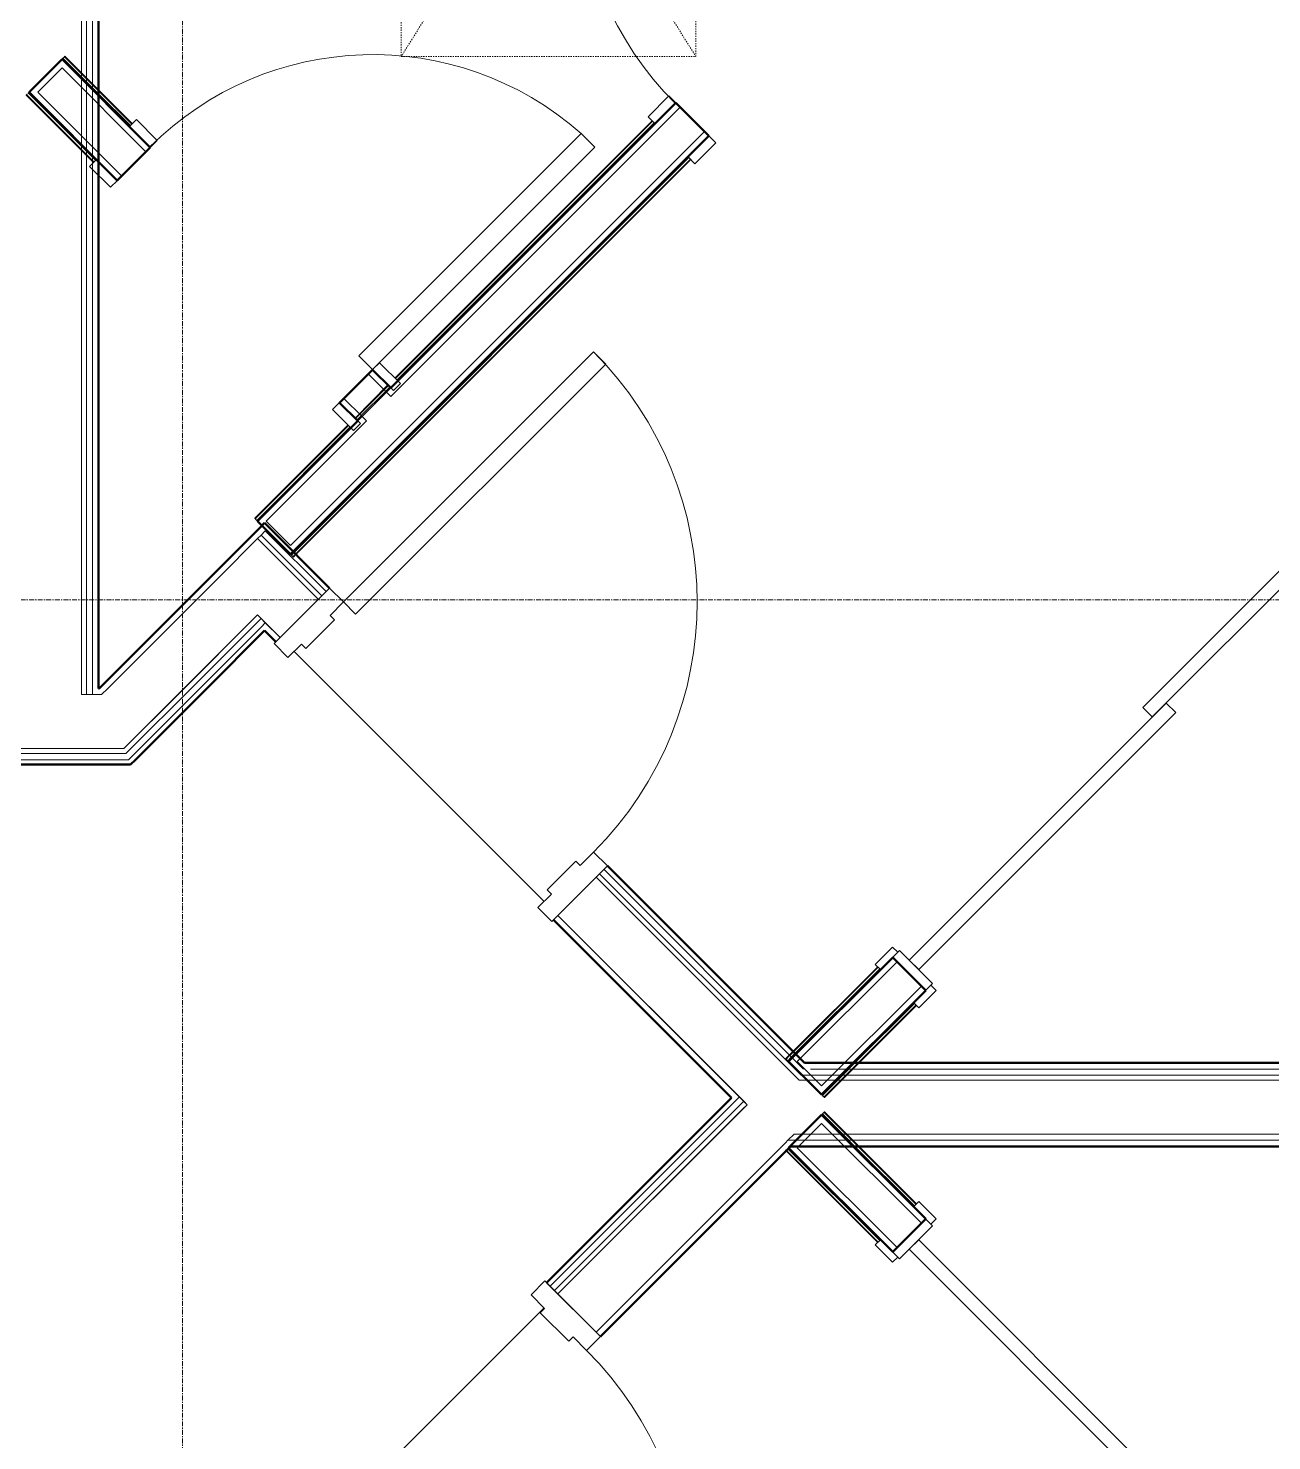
# Model space of a CAD drawing. Header units: inches. Extents: x -4235 to -464, y 9767 to 12344.
# Drawn here: x -2516 to -2389.4, y 10381.6 to 10525.4 of the extents above; entities that cross this region are included whole.
import ezdxf

# ---------------------------------------------------------------- set-up
doc = ezdxf.new("R2010")
doc.units = ezdxf.units.IN
doc.header["$MEASUREMENT"] = 0
doc.linetypes.add('Dash', pattern=[0.25, 0.125, -0.125])
doc.linetypes.add('Grid Line 1_2_', pattern=[0.875, 0.5, -0.125, 0.125, -0.125])
for name, color, linetype, lineweight in [('0-1', 7, 'Continuous', 5), ('0-2', 10, 'Continuous', 9), ('0-3', 7, 'Continuous', 9), ('A-DOOR-1', 7, 'Continuous', 9), ('A-DOOR-2', 130, 'Continuous', 20), ('A-DOOR-FRAM-1', 130, 'Continuous', 20), ('A-FLOR-4', 192, 'Continuous', 9), ('A-GENM-HDLN-1', 7, 'Dash', 9), ('A-WALL-1', 250, 'Continuous', 50), ('A-WALL-2', 50, 'Continuous', 13), ('A-WALL-3', 10, 'Continuous', 9), ('A-WALL-4', 254, 'Continuous', 9), ('A-WALL-5', 7, 'Continuous', 9), ('I-WALL-1', 250, 'Continuous', 50), ('I-WALL-2', 10, 'Continuous', 9), ('I-WALL-3', 254, 'Continuous', 9), ('S-GRID-1', 1, 'Grid Line 1_2_', 9)]:
    doc.layers.add(name, color=color, linetype=linetype, lineweight=lineweight)

# ---------------------------------------------------------------- blocks, each defined once
blk = doc.blocks.new('Basic Wall _ INT - W4BØF - _5_8 GYP - 2X4 WOOD_BATT_ - 5_8 GYP_ - ___-2687578-BACKGROUND - 2ND FLOOR')
at = {"layer": 'A-WALL-3'}
for p, q in [((-2516.2, 10518.62), (-2516.24, 10518.57)), ((-2509.33, 10511.75), (-2516.2, 10518.62)), ((-2515.95, 10518.86), (-2515.97, 10518.85)), ((-2515.95, 10518.86), (-2509.09, 10512)), ((-2509.09, 10512), (-2508.87, 10511.79)), ((-2508.87, 10511.79), (-2506.97, 10509.88))]:
    blk.add_line(p, q, dxfattribs=at)
at = {"layer": 'A-WALL-4'}
for p, q in [((-2516.24, 10518.57), (-2516.16, 10518.66)), ((-2509.38, 10511.71), (-2516.24, 10518.57)), ((-2516.09, 10518.72), (-2516.05, 10518.76)), ((-2516.05, 10518.76), (-2516.04, 10518.78)), ((-2516.04, 10518.78), (-2509.17, 10511.91)), ((-2516.04, 10518.78), (-2516.03, 10518.78)), ((-2516.03, 10518.78), (-2515.98, 10518.83)), ((-2515.98, 10518.83), (-2515.95, 10518.86))]:
    blk.add_line(p, q, dxfattribs=at)
blk = doc.blocks.new('Basic Wall _ INT - W4BØF - _5_8 GYP - 2X4 WOOD_BATT_ - 5_8 GYP_ - ___-2687579-BACKGROUND - 2ND FLOOR')
at = {"layer": 'A-WALL-3'}
for p, q in [((-2512.39, 10522.43), (-2512.45, 10522.37)), ((-2512.3, 10522.52), (-2512.34, 10522.47)), ((-2508.87, 10519), (-2512.34, 10522.47)), ((-2512.57, 10522.24), (-2512.59, 10522.22)), ((-2512.59, 10522.22), (-2508.87, 10518.51)), ((-2505.73, 10515.36), (-2503.61, 10513.24))]:
    blk.add_line(p, q, dxfattribs=at)
at = {"layer": 'A-WALL-4'}
for p, q in [((-2512.5, 10522.31), (-2512.49, 10522.33)), ((-2512.49, 10522.33), (-2512.38, 10522.43)), ((-2512.38, 10522.43), (-2512.3, 10522.52)), ((-2508.87, 10519.09), (-2512.3, 10522.52)), ((-2512.59, 10522.22), (-2512.56, 10522.25)), ((-2512.56, 10522.25), (-2512.55, 10522.27)), ((-2512.55, 10522.27), (-2512.5, 10522.31)), ((-2508.87, 10518.68), (-2512.5, 10522.31)), ((-2505.48, 10515.61), (-2508.87, 10519)), ((-2508.87, 10518.51), (-2505.73, 10515.36))]:
    blk.add_line(p, q, dxfattribs=at)
at = {"layer": 'A-WALL-5'}
for p, q in [((-2505.44, 10515.65), (-2508.87, 10519.09)), ((-2505.64, 10515.45), (-2508.87, 10518.68))]:
    blk.add_line(p, q, dxfattribs=at)
blk = doc.blocks.new('Basic Wall _ INT - W4BØF - _5_8 GYP - 2X4 WOOD_BATT_ - 5_8 GYP_ - ___-2687580-BACKGROUND - 2ND FLOOR')
at = {"layer": 'A-WALL-3'}
for p, q in [((-2450.11, 10517.77), (-2452.23, 10515.65)), ((-2482.73, 10485.64), (-2479.37, 10489)), ((-2479.12, 10488.76), (-2482.48, 10485.4))]:
    blk.add_line(p, q, dxfattribs=at)
at = {"layer": 'A-WALL-4'}
for p, q in [((-2478.66, 10489.71), (-2452.48, 10515.9)), ((-2452.23, 10515.65), (-2478.42, 10489.46)), ((-2482.77, 10485.69), (-2479.42, 10489.05)), ((-2479.65, 10488.4), (-2482.13, 10485.93)), ((-2479.21, 10488.84), (-2479.63, 10488.42)), ((-2482.15, 10485.91), (-2482.57, 10485.48)), ((-2492.94, 10475.43), (-2483.44, 10484.94)), ((-2483.19, 10484.69), (-2492.69, 10475.19)), ((-2492.98, 10475.48), (-2492.94, 10475.43)), ((-2492.9, 10475.39), (-2492.84, 10475.33)), ((-2492.71, 10475.2), (-2492.69, 10475.19))]:
    blk.add_line(p, q, dxfattribs=at)
at = {"layer": 'A-WALL-5'}
for p, q in [((-2478.71, 10489.75), (-2452.52, 10515.94)), ((-2452.32, 10515.74), (-2478.5, 10489.55)), ((-2492.98, 10475.48), (-2483.48, 10484.98)), ((-2483.28, 10484.78), (-2492.78, 10475.27)), ((-2492.78, 10475.27), (-2492.98, 10475.48)), ((-2492.72, 10475.22), (-2492.78, 10475.27)), ((-2492.69, 10475.19), (-2492.72, 10475.22))]:
    blk.add_line(p, q, dxfattribs=at)
blk = doc.blocks.new('Basic Wall _ INT - W4BØF - _5_8 GYP - 2X4 WOOD_BATT_ - 5_8 GYP_ - ___-2687581-BACKGROUND - 2ND FLOOR')
at = {"layer": 'A-WALL-3'}
for p, q in [((-2446.75, 10514.41), (-2448.87, 10512.29)), ((-2489.07, 10472.09), (-2489.33, 10471.83)), ((-2489.33, 10471.83), (-2489.32, 10471.81)), ((-2489.19, 10471.68), (-2489.13, 10471.62)), ((-2489.08, 10471.58), (-2488.82, 10471.84)), ((-2489.08, 10471.58), (-2489.04, 10471.54))]:
    blk.add_line(p, q, dxfattribs=at)
at = {"layer": 'A-WALL-4'}
for p, q in [((-2448.87, 10512.29), (-2489.07, 10472.09)), ((-2488.82, 10471.84), (-2448.62, 10512.04)), ((-2489.24, 10471.74), (-2488.98, 10472)), ((-2489.3, 10471.8), (-2489.33, 10471.83)), ((-2489.24, 10471.74), (-2489.3, 10471.8)), ((-2489.04, 10471.54), (-2489.24, 10471.74)), ((-2489.04, 10471.54), (-2488.78, 10471.8))]:
    blk.add_line(p, q, dxfattribs=at)
at = {"layer": 'A-WALL-5'}
for p, q in [((-2488.98, 10472), (-2448.78, 10512.2)), ((-2488.78, 10471.8), (-2448.58, 10512))]:
    blk.add_line(p, q, dxfattribs=at)
blk = doc.blocks.new('SWING - SINGLE - FLUSH - 2-10 x 6-8 - PRIVACY-3199407-BACKGROUND - 2ND FLOOR')
at = {"layer": 'A-DOOR-1'}
blk.add_arc((17, 2.37), 34.07, 93.3657, 180, dxfattribs=at)
at = {"layer": 'A-DOOR-2'}
for p, q in [((15, 2.37), (15, 36.38)), ((17, 36.38), (15, 36.38)), ((17, 2.37), (17, 36.38)), ((17, 2.37), (15, 2.37))]:
    blk.add_line(p, q, dxfattribs=at)
at = {"layer": 'A-DOOR-FRAM-1'}
for p, q in [((-17, 3.37), (-20, 3.37)), ((-20, 3.37), (-20, 2.37)), ((-17, 2.37), (-17, 3.37)), ((20, 3.37), (17, 3.37)), ((17, 3.37), (17, 2.37)), ((20, 2.37), (20, 3.37)), ((-20, 2.37), (-17, 2.37)), ((17, 2.37), (20, 2.37)), ((-17, -2.38), (-20, -2.38)), ((-20, -2.38), (-20, -3.38)), ((-17, -3.38), (-17, -2.38)), ((20, -2.38), (17, -2.38)), ((17, -2.38), (17, -3.38)), ((20, -3.38), (20, -2.38)), ((-20, -3.38), (-17, -3.38)), ((17, -3.38), (20, -3.38))]:
    blk.add_line(p, q, dxfattribs=at)
blk = doc.blocks.new('SWING - SINGLE - FLUSH - 2-8 x 6-8 - PASSAGE-3199406-BACKGROUND - 2ND FLOOR')
at = {"layer": 'A-DOOR-1'}
blk.add_arc((16, 2.37), 32.07, 93.5759, 180, dxfattribs=at)
at = {"layer": 'A-DOOR-2'}
for p, q in [((14, 2.37), (14, 34.38)), ((16, 34.38), (14, 34.38)), ((16, 2.37), (16, 34.38)), ((16, 2.37), (14, 2.37))]:
    blk.add_line(p, q, dxfattribs=at)
at = {"layer": 'A-DOOR-FRAM-1'}
for p, q in [((-16, 3.37), (-19, 3.37)), ((-19, 3.37), (-19, 2.37)), ((-16, 2.37), (-16, 3.37)), ((19, 3.37), (16, 3.37)), ((16, 3.37), (16, 2.37)), ((19, 2.37), (19, 3.37)), ((-19, 2.37), (-16, 2.37)), ((16, 2.37), (19, 2.37)), ((-16, -2.38), (-19, -2.38)), ((-19, -2.38), (-19, -3.38)), ((-16, -3.38), (-16, -2.38)), ((19, -2.38), (16, -2.38)), ((16, -2.38), (16, -3.38)), ((19, -3.38), (19, -2.38)), ((-19, -3.38), (-16, -3.38)), ((16, -3.38), (19, -3.38))]:
    blk.add_line(p, q, dxfattribs=at)
blk = doc.blocks.new('Basic Wall _ INT - W4BØF - _5_8 GYP - 2X4 WOOD_BATT_ - 5_8 GYP_ - ___-2694521-BACKGROUND - 2ND FLOOR')
at = {"layer": 'A-WALL-3'}
for p, q in [((-2438.93, 10420.46), (-2438.88, 10420.42)), ((-2438.52, 10420.78), (-2438.88, 10420.42)), ((-2438.84, 10420.38), (-2438.78, 10420.32)), ((-2438.64, 10420.17), (-2438.27, 10420.54)), ((-2438.16, 10421.14), (-2438.49, 10420.81)), ((-2438.24, 10420.56), (-2437.91, 10420.9)), ((-2438.65, 10420.19), (-2438.64, 10420.17))]:
    blk.add_line(p, q, dxfattribs=at)
at = {"layer": 'A-WALL-4'}
for p, q in [((-2429.51, 10429.79), (-2438.14, 10421.16)), ((-2437.89, 10420.92), (-2429.27, 10429.54)), ((-2438.57, 10420.82), (-2438.93, 10420.46)), ((-2438.72, 10420.26), (-2438.93, 10420.46)), ((-2438.36, 10420.62), (-2438.72, 10420.26)), ((-2438.72, 10420.26), (-2438.72, 10420.26)), ((-2438.72, 10420.25), (-2438.72, 10420.26)), ((-2438.68, 10420.22), (-2438.72, 10420.25)), ((-2438.2, 10421.19), (-2438.54, 10420.85)), ((-2438, 10420.99), (-2438.33, 10420.65)), ((-2438.67, 10420.2), (-2438.68, 10420.22)), ((-2438.64, 10420.17), (-2438.67, 10420.2))]:
    blk.add_line(p, q, dxfattribs=at)
at = {"layer": 'A-WALL-5'}
for p, q in [((-2429.56, 10429.83), (-2438.18, 10421.21)), ((-2429.35, 10429.63), (-2437.98, 10421))]:
    blk.add_line(p, q, dxfattribs=at)
blk = doc.blocks.new('Basic Wall _ INT - W4BØF - _5_8 GYP - 2X4 WOOD_BATT_ - 5_8 GYP_ - ___-2694522-BACKGROUND - 2ND FLOOR')
at = {"layer": 'A-WALL-3'}
for p, q in [((-2433.29, 10418.79), (-2432.05, 10420.04)), ((-2431.55, 10420.04), (-2432.8, 10418.79)), ((-2435.15, 10416.94), (-2433.8, 10418.29)), ((-2433.3, 10418.29), (-2435.03, 10416.56)), ((-2433.8, 10418.29), (-2433.3, 10418.79)), ((-2432.8, 10418.79), (-2433.3, 10418.29)), ((-2435.28, 10416.81), (-2435.15, 10416.93)), ((-2435.28, 10416.81), (-2435.26, 10416.79)), ((-2435.15, 10416.68), (-2435.07, 10416.61)), ((-2435.03, 10416.56), (-2434.98, 10416.52))]:
    blk.add_line(p, q, dxfattribs=at)
at = {"layer": 'A-WALL-4'}
for p, q in [((-2432.05, 10420.04), (-2425.91, 10426.18)), ((-2425.66, 10425.93), (-2431.55, 10420.04)), ((-2433.12, 10418.79), (-2431.87, 10420.04)), ((-2431.46, 10420.04), (-2432.71, 10418.79)), ((-2435.14, 10416.77), (-2433.62, 10418.29)), ((-2433.21, 10418.29), (-2434.98, 10416.52)), ((-2433.62, 10418.29), (-2433.12, 10418.79)), ((-2432.71, 10418.79), (-2433.21, 10418.29)), ((-2435.25, 10416.78), (-2435.28, 10416.81)), ((-2435.23, 10416.77), (-2435.25, 10416.78)), ((-2435.22, 10416.75), (-2435.23, 10416.77)), ((-2435.21, 10416.74), (-2435.22, 10416.75)), ((-2435.2, 10416.73), (-2435.21, 10416.74)), ((-2435.19, 10416.73), (-2435.2, 10416.73)), ((-2435.19, 10416.72), (-2435.15, 10416.77)), ((-2435.19, 10416.72), (-2435.19, 10416.73)), ((-2435.13, 10416.67), (-2435.19, 10416.72)), ((-2434.98, 10416.52), (-2435.13, 10416.67))]:
    blk.add_line(p, q, dxfattribs=at)
at = {"layer": 'A-WALL-5'}
for p, q in [((-2431.87, 10420.04), (-2425.82, 10426.09)), ((-2425.62, 10425.89), (-2431.46, 10420.04))]:
    blk.add_line(p, q, dxfattribs=at)
blk = doc.blocks.new('SLIDING - FLUSH - 6-0 x 6-8-3203588-BACKGROUND - 2ND FLOOR')
at = {"layer": 'A-DOOR-1'}
for p, q in [((-38.75, 3.25), (-36.25, 3.25)), ((-38.75, 2.5), (-38.75, 3.25)), ((-36.25, 3.25), (-36.25, 2.5)), ((36.25, 3.25), (38.75, 3.25)), ((36.25, 2.5), (36.25, 3.25)), ((38.75, 3.25), (38.75, 2.5)), ((-36.25, 2.5), (-38.75, 2.5)), ((38.75, 2.5), (36.25, 2.5)), ((-38.75, -2.25), (-36.25, -2.25)), ((-38.75, -3), (-38.75, -2.25)), ((-36.25, -2.25), (-36.25, -3)), ((36.25, -2.25), (38.75, -2.25)), ((36.25, -3), (36.25, -2.25)), ((38.75, -2.25), (38.75, -3)), ((-36.25, -3), (-38.75, -3)), ((38.75, -3), (36.25, -3))]:
    blk.add_line(p, q, dxfattribs=at)
at = {"layer": 'A-DOOR-2'}
for p, q in [((-1, -0.875), (-1, 0.5)), ((-1, 0.5), (36, 0.5)), ((36, 0.5), (36, -0.875)), ((-36, -2.25), (-36, -0.875)), ((-36, -0.875), (1, -0.875)), ((36, -0.875), (-1, -0.875)), ((1, -0.875), (1, -2.25)), ((1, -2.25), (-36, -2.25))]:
    blk.add_line(p, q, dxfattribs=at)
at = {"layer": 'A-DOOR-FRAM-1'}
for p, q in [((-37, -2.25), (-37, 2.5)), ((-37, 2.5), (-36, 2.5)), ((-36, 2.5), (-36, -2.25)), ((36, 2.5), (37, 2.5)), ((36, -2.25), (36, 2.5)), ((37, 2.5), (37, -2.25)), ((-36, -2.25), (-37, -2.25)), ((37, -2.25), (36, -2.25))]:
    blk.add_line(p, q, dxfattribs=at)
blk = doc.blocks.new('Basic Wall _ INT - W4BØF - _5_8 GYP - 2X4 WOOD_BATT_ - 5_8 GYP_ - ___-2694678-BACKGROUND - 2ND FLOOR')
at = {"layer": 'A-WALL-3'}
for p, q in [((-2435.26, 10414.78), (-2435.28, 10414.77)), ((-2433.3, 10412.79), (-2435.28, 10414.77)), ((-2435.07, 10414.97), (-2435.15, 10414.9)), ((-2434.98, 10415.06), (-2435.03, 10415.02)), ((-2435.03, 10415.02), (-2432.8, 10412.79)), ((-2432.05, 10411.54), (-2433.29, 10412.78)), ((-2432.79, 10412.78), (-2431.55, 10411.54))]:
    blk.add_line(p, q, dxfattribs=at)
at = {"layer": 'A-WALL-4'}
for p, q in [((-2435.28, 10414.77), (-2435.25, 10414.8)), ((-2435.25, 10414.8), (-2435.19, 10414.86)), ((-2435.19, 10414.86), (-2434.98, 10415.06)), ((-2433.12, 10412.79), (-2435.19, 10414.86)), ((-2434.98, 10415.06), (-2432.71, 10412.79)), ((-2431.87, 10411.54), (-2433.12, 10412.78)), ((-2432.71, 10412.78), (-2431.46, 10411.54)), ((-2425.91, 10405.4), (-2432.05, 10411.54)), ((-2431.55, 10411.54), (-2425.66, 10405.65))]:
    blk.add_line(p, q, dxfattribs=at)
at = {"layer": 'A-WALL-5'}
for p, q in [((-2425.82, 10405.49), (-2431.87, 10411.54)), ((-2431.46, 10411.54), (-2425.62, 10405.69))]:
    blk.add_line(p, q, dxfattribs=at)
blk = doc.blocks.new('Basic Wall _ INT - W4BØF - _5_8 GYP - 2X4 WOOD_BATT_ - 5_8 GYP_ - ___-2694677-BACKGROUND - 2ND FLOOR')
at = {"layer": 'A-WALL-3'}
for p, q in [((-2438.88, 10411.16), (-2438.93, 10411.12)), ((-2438.78, 10411.26), (-2438.84, 10411.2)), ((-2438.64, 10411.41), (-2438.65, 10411.39))]:
    blk.add_line(p, q, dxfattribs=at)
at = {"layer": 'A-WALL-4'}
for p, q in [((-2438.93, 10411.12), (-2438.72, 10411.32)), ((-2438.85, 10411.12), (-2429.51, 10401.79)), ((-2438.72, 10411.32), (-2438.67, 10411.38)), ((-2438.67, 10411.38), (-2438.64, 10411.41)), ((-2429.27, 10402.04), (-2438.6, 10411.37))]:
    blk.add_line(p, q, dxfattribs=at)
at = {"layer": 'A-WALL-5'}
for p, q in [((-2438.89, 10411.08), (-2429.56, 10401.75)), ((-2438.69, 10411.28), (-2429.35, 10401.95))]:
    blk.add_line(p, q, dxfattribs=at)
blk = doc.blocks.new('SLIDING - FLUSH - 6-0 x 6-8-3203587-BACKGROUND - 2ND FLOOR')
at = {"layer": 'A-DOOR-1'}
for p, q in [((-36.25, 3), (-38.75, 3)), ((-38.75, 3), (-38.75, 2.25)), ((-36.25, 2.25), (-36.25, 3)), ((36.25, 3), (36.25, 2.25)), ((38.75, 3), (36.25, 3)), ((38.75, 2.25), (38.75, 3)), ((-38.75, 2.25), (-36.25, 2.25)), ((36.25, 2.25), (38.75, 2.25)), ((-36.25, -2.5), (-38.75, -2.5)), ((-38.75, -2.5), (-38.75, -3.25)), ((-36.25, -3.25), (-36.25, -2.5)), ((38.75, -2.5), (36.25, -2.5)), ((36.25, -2.5), (36.25, -3.25)), ((38.75, -3.25), (38.75, -2.5)), ((-38.75, -3.25), (-36.25, -3.25)), ((36.25, -3.25), (38.75, -3.25))]:
    blk.add_line(p, q, dxfattribs=at)
at = {"layer": 'A-DOOR-2'}
for p, q in [((1, 2.25), (-36, 2.25)), ((-36, 2.25), (-36, 0.875)), ((1, 0.875), (1, 2.25)), ((-36, 0.875), (1, 0.875)), ((36, 0.875), (-1, 0.875)), ((-1, 0.875), (-1, -0.5)), ((36, -0.5), (36, 0.875)), ((-1, -0.5), (36, -0.5))]:
    blk.add_line(p, q, dxfattribs=at)
at = {"layer": 'A-DOOR-FRAM-1'}
for p, q in [((-36, 2.25), (-37, 2.25)), ((-37, 2.25), (-37, -2.5)), ((-36, -2.5), (-36, 2.25)), ((37, 2.25), (36, 2.25)), ((36, 2.25), (36, -2.5)), ((37, -2.5), (37, 2.25)), ((-37, -2.5), (-36, -2.5)), ((36, -2.5), (37, -2.5))]:
    blk.add_line(p, q, dxfattribs=at)
blk = doc.blocks.new('ADA Clearances - 30_x48_-3054095-BACKGROUND - 2ND FLOOR')
at = {"layer": 'A-GENM-HDLN-1'}
for p, q in [((15, -24), (-15, 24)), ((-15, -24), (15, 24)), ((15, 24), (-15, 24)), ((-15, 24), (-15, -24)), ((15, -24), (15, 24)), ((-15, -24), (15, -24))]:
    blk.add_line(p, q, dxfattribs=at)
blk = doc.blocks.new('CTR - 1st Phase - Unit Layouts_rvt-1-BACKGROUND - 2ND FLOOR')
at = {"layer": 'A-WALL-1'}
for p, q in [((-2513.03, 10521.78), (-2515.51, 10519.31)), ((-2512.59, 10522.22), (-2513.03, 10521.78)), ((-2503.61, 10513.24), (-2512.59, 10522.22)), ((-2515.51, 10519.31), (-2515.95, 10518.86)), ((-2515.95, 10518.86), (-2506.97, 10509.88)), ((-2450.11, 10517.77), (-2479.12, 10488.76)), ((-2446.75, 10514.41), (-2450.11, 10517.77)), ((-2489.33, 10471.83), (-2446.75, 10514.41)), ((-2506.97, 10509.88), (-2503.61, 10513.24)), ((-2480.98, 10490.61), (-2484.34, 10487.25)), ((-2479.12, 10488.76), (-2480.98, 10490.61)), ((-2484.34, 10487.25), (-2482.48, 10485.4)), ((-2482.48, 10485.4), (-2492.69, 10475.19)), ((-2492.69, 10475.19), (-2492.25, 10474.74)), ((-2492.25, 10474.74), (-2489.77, 10472.27)), ((-2489.77, 10472.27), (-2489.33, 10471.83)), ((-2428.03, 10430.78), (-2438.64, 10420.17)), ((-2424.67, 10427.42), (-2428.03, 10430.78)), ((-2435.28, 10416.81), (-2424.67, 10427.42)), ((-2438.64, 10420.17), (-2438.19, 10419.73)), ((-2438.19, 10419.73), (-2435.72, 10417.25)), ((-2435.72, 10417.25), (-2435.28, 10416.81)), ((-2435.28, 10414.77), (-2435.72, 10414.33)), ((-2424.67, 10404.16), (-2435.28, 10414.77)), ((-2435.72, 10414.33), (-2438.19, 10411.85)), ((-2438.19, 10411.85), (-2438.64, 10411.41)), ((-2438.64, 10411.41), (-2428.03, 10400.8)), ((-2428.03, 10400.8), (-2424.67, 10404.16))]:
    blk.add_line(p, q, dxfattribs=at)
at = {"layer": 'A-WALL-2'}
for p, q in [((-2512.59, 10521.34), (-2515.07, 10518.86)), ((-2504.05, 10512.8), (-2512.59, 10521.34)), ((-2506.52, 10510.32), (-2515.07, 10518.86)), ((-2479.12, 10487.87), (-2449.66, 10517.33)), ((-2489.33, 10472.71), (-2447.19, 10514.85)), ((-2479.56, 10488.31), (-2481.42, 10490.17)), ((-2479.12, 10487.87), (-2479.56, 10488.31)), ((-2482.04, 10485.84), (-2483.9, 10487.69)), ((-2491.81, 10475.19), (-2481.6, 10485.4)), ((-2481.6, 10485.4), (-2482.04, 10485.84)), ((-2491.81, 10475.19), (-2489.33, 10472.71)), ((-2427.59, 10430.33), (-2437.75, 10420.17)), ((-2425.11, 10427.86), (-2435.28, 10417.7)), ((-2437.75, 10420.17), (-2435.28, 10417.7)), ((-2435.28, 10413.88), (-2437.75, 10411.41)), ((-2425.11, 10403.72), (-2435.28, 10413.88)), ((-2427.59, 10401.24), (-2437.75, 10411.41))]:
    blk.add_line(p, q, dxfattribs=at)
at = {"layer": 'A-WALL-3'}
for p, q in [((-2515.95, 10518.86), (-2512.59, 10522.22)), ((-2508.87, 10518.51), (-2512.59, 10522.22)), ((-2515.95, 10518.86), (-2509.09, 10512)), ((-2505.73, 10515.36), (-2508.87, 10518.51)), ((-2450.11, 10517.77), (-2452.23, 10515.65)), ((-2503.61, 10513.24), (-2505.73, 10515.36)), ((-2452.23, 10515.65), (-2478.42, 10489.46)), ((-2448.87, 10512.29), (-2446.75, 10514.41)), ((-2489.07, 10472.09), (-2448.87, 10512.29)), ((-2509.09, 10512), (-2508.87, 10511.79)), ((-2508.87, 10511.79), (-2506.97, 10509.88)), ((-2483.19, 10484.69), (-2492.69, 10475.19)), ((-2489.33, 10471.83), (-2492.22, 10474.71)), ((-2489.33, 10471.83), (-2489.07, 10472.09)), ((-2428.03, 10430.78), (-2424.67, 10427.42)), ((-2429.27, 10429.54), (-2437.89, 10420.92)), ((-2432.05, 10420.04), (-2425.91, 10426.18)), ((-2438.27, 10420.54), (-2438.64, 10420.17)), ((-2437.91, 10420.9), (-2438.24, 10420.56)), ((-2436.81, 10418.35), (-2438.64, 10420.17)), ((-2433.29, 10418.79), (-2432.05, 10420.04)), ((-2435.28, 10416.81), (-2436.75, 10418.29)), ((-2435.15, 10416.94), (-2433.8, 10418.29)), ((-2433.8, 10418.29), (-2433.3, 10418.79)), ((-2435.28, 10416.81), (-2435.15, 10416.93)), ((-2438.45, 10411.59), (-2435.28, 10414.77)), ((-2433.3, 10412.79), (-2435.28, 10414.77)), ((-2432.05, 10411.54), (-2433.29, 10412.78)), ((-2438.64, 10411.41), (-2438.47, 10411.57)), ((-2438.6, 10411.37), (-2429.27, 10402.04)), ((-2425.91, 10405.4), (-2432.05, 10411.54)), ((-2424.67, 10404.16), (-2428.03, 10400.8))]:
    blk.add_line(p, q, dxfattribs=at)
at = {"layer": 'A-WALL-4'}
for p, q in [((-2450.11, 10517.77), (-2446.75, 10514.41)), ((-2503.61, 10513.24), (-2506.97, 10509.88)), ((-2484.34, 10487.25), (-2480.98, 10490.61)), ((-2492.25, 10474.74), (-2492.69, 10475.19))]:
    blk.add_line(p, q, dxfattribs=at)
at = {"layer": '0-2'}
for name in ['Basic Wall _ INT - W4BØF - _5_8 GYP - 2X4 WOOD_BATT_ - 5_8 GYP_ - ___-2694521-BACKGROUND - 2ND FLOOR', 'Basic Wall _ INT - W4BØF - _5_8 GYP - 2X4 WOOD_BATT_ - 5_8 GYP_ - ___-2694522-BACKGROUND - 2ND FLOOR', 'Basic Wall _ INT - W4BØF - _5_8 GYP - 2X4 WOOD_BATT_ - 5_8 GYP_ - ___-2687579-BACKGROUND - 2ND FLOOR', 'Basic Wall _ INT - W4BØF - _5_8 GYP - 2X4 WOOD_BATT_ - 5_8 GYP_ - ___-2687578-BACKGROUND - 2ND FLOOR', 'Basic Wall _ INT - W4BØF - _5_8 GYP - 2X4 WOOD_BATT_ - 5_8 GYP_ - ___-2687580-BACKGROUND - 2ND FLOOR', 'Basic Wall _ INT - W4BØF - _5_8 GYP - 2X4 WOOD_BATT_ - 5_8 GYP_ - ___-2687581-BACKGROUND - 2ND FLOOR', 'Basic Wall _ INT - W4BØF - _5_8 GYP - 2X4 WOOD_BATT_ - 5_8 GYP_ - ___-2694678-BACKGROUND - 2ND FLOOR', 'Basic Wall _ INT - W4BØF - _5_8 GYP - 2X4 WOOD_BATT_ - 5_8 GYP_ - ___-2694677-BACKGROUND - 2ND FLOOR']:
    blk.add_blockref(name, (0, 0), dxfattribs=at)
for name, p, rotation in [('ADA Clearances - 30_x48_-3054095-BACKGROUND - 2ND FLOOR', (-2463.07, 10546.48), 180), ('SWING - SINGLE - FLUSH - 2-10 x 6-8 - PRIVACY-3199407-BACKGROUND - 2ND FLOOR', (-2436.41, 10528.11), 44.99999999996775), ('SWING - SINGLE - FLUSH - 2-8 x 6-8 - PASSAGE-3199406-BACKGROUND - 2ND FLOOR', (-2493.97, 10500.25), 314.9999999999997), ('SLIDING - FLUSH - 6-0 x 6-8-3203588-BACKGROUND - 2ND FLOOR', (-2400.28, 10455.35), 225.0000000001308), ('SLIDING - FLUSH - 6-0 x 6-8-3203587-BACKGROUND - 2ND FLOOR', (-2400.28, 10376.23), 134.9999999998691)]:
    blk.add_blockref(name, p, dxfattribs=dict(at, rotation=rotation))
blk = doc.blocks.new('HOLLOW METAL - UNIT DOOR-2191977-BACKGROUND - 2ND FLOOR')
at = {"layer": 'A-DOOR-1'}
blk.add_arc((18, -4.125), 36, 180, 270, dxfattribs=at)
at = {"layer": 'A-DOOR-2'}
for p, q in [((16.25, -4.125), (18, -4.125)), ((16.25, -40.125), (16.25, -4.125)), ((18, -4.125), (18, -40.125)), ((18, -40.125), (16.25, -40.125))]:
    blk.add_line(p, q, dxfattribs=at)
at = {"layer": 'A-DOOR-FRAM-1'}
for p, q in [((-20, 3.875), (-18, 3.875)), ((-20, -4.125), (-20, 3.875)), ((-18, 3.875), (-18, 1.9375)), ((18, 3.875), (20, 3.875)), ((18, 1.9375), (18, 3.875)), ((20, 3.875), (20, -4.125)), ((-18, 1.9375), (-17.375, 1.9375)), ((-17.375, 1.9375), (-17.375, -2.1875)), ((17.375, 1.9375), (18, 1.9375)), ((17.375, -2.1875), (17.375, 1.9375)), ((-18, -2.1875), (-18, -4.125)), ((-17.375, -2.1875), (-18, -2.1875)), ((18, -2.1875), (17.375, -2.1875)), ((18, -4.125), (18, -2.1875)), ((-18, -4.125), (-20, -4.125)), ((20, -4.125), (18, -4.125))]:
    blk.add_line(p, q, dxfattribs=at)
blk = doc.blocks.new('HOLLOW METAL - UNIT DOOR-2191978-BACKGROUND - 2ND FLOOR')
at = {"layer": 'A-DOOR-1'}
blk.add_arc((18, 4.125), 36, 90, 180, dxfattribs=at)
at = {"layer": 'A-DOOR-2'}
for p, q in [((18, 40.125), (16.25, 40.125)), ((16.25, 40.125), (16.25, 4.125)), ((18, 4.125), (18, 40.125)), ((16.25, 4.125), (18, 4.125))]:
    blk.add_line(p, q, dxfattribs=at)
at = {"layer": 'A-DOOR-FRAM-1'}
for p, q in [((-18, 4.125), (-20, 4.125)), ((-20, 4.125), (-20, -3.875)), ((-18, 2.1875), (-18, 4.125)), ((18, 4.125), (18, 2.1875)), ((20, 4.125), (18, 4.125)), ((20, -3.875), (20, 4.125)), ((-17.375, 2.1875), (-18, 2.1875)), ((-17.375, -1.9375), (-17.375, 2.1875)), ((18, 2.1875), (17.375, 2.1875)), ((17.375, 2.1875), (17.375, -1.9375)), ((-18, -3.875), (-18, -1.9375)), ((-18, -1.9375), (-17.375, -1.9375)), ((17.375, -1.9375), (18, -1.9375)), ((18, -1.9375), (18, -3.875)), ((-20, -3.875), (-18, -3.875)), ((18, -3.875), (20, -3.875))]:
    blk.add_line(p, q, dxfattribs=at)
blk = doc.blocks.new('CTR - 1st Phase - Common Walls_rvt-1-BACKGROUND - 2ND FLOOR')
at = {"layer": 'A-WALL-2'}
for p, q in [((-2510.62, 10843.14), (-2510.62, 10458.16)), ((-2510.12, 10843.14), (-2510.12, 10458.16)), ((-2509.5, 10843.14), (-2509.5, 10458.16)), ((-2492.69, 10473.42), (-2492.34, 10473.77)), ((-2492.34, 10473.77), (-2491.9, 10474.21)), ((-2486.15, 10467.58), (-2492.34, 10473.77)), ((-2485.71, 10468.03), (-2491.9, 10474.21)), ((-2496.58, 10469.53), (-2492.69, 10473.42)), ((-2486.5, 10467.23), (-2492.69, 10473.42)), ((-2497.02, 10469.09), (-2496.58, 10469.53)), ((-2507.95, 10458.16), (-2497.02, 10469.09)), ((-2500.17, 10458.16), (-2493.13, 10465.2)), ((-2499.46, 10458.16), (-2492.78, 10464.84)), ((-2493.13, 10465.2), (-2492.69, 10465.64)), ((-2492.78, 10464.84), (-2492.34, 10465.29)), ((-2492.34, 10465.29), (-2492.69, 10465.64)), ((-2492.69, 10465.64), (-2492.34, 10465.29)), ((-2491.9, 10464.84), (-2492.34, 10465.29)), ((-2492.34, 10465.29), (-2491.9, 10464.84)), ((-2492.34, 10464.4), (-2491.9, 10464.84)), ((-2490.39, 10463.34), (-2491.9, 10464.84)), ((-2498.58, 10458.16), (-2492.34, 10464.4)), ((-2510.62, 10458.16), (-2510.62, 10457.54)), ((-2510.12, 10458.16), (-2510.12, 10457.54)), ((-2509.5, 10458.16), (-2509.5, 10457.54)), ((-2507.95, 10458.16), (-2508.57, 10457.54)), ((-2499.46, 10458.16), (-2505.59, 10452.04)), ((-2498.58, 10458.16), (-2505.2, 10451.54)), ((-2500.17, 10458.16), (-2500.79, 10457.54)), ((-2510.12, 10457.54), (-2510.62, 10457.54)), ((-2510.12, 10457.54), (-2510.62, 10457.54)), ((-2509.5, 10457.54), (-2510.12, 10457.54)), ((-2509.5, 10457.54), (-2510.12, 10457.54)), ((-2508.57, 10457.54), (-2509.5, 10457.54)), ((-2500.79, 10457.54), (-2506.29, 10452.04)), ((-2506.29, 10452.04), (-2643.35, 10452.04)), ((-2505.59, 10452.04), (-2506.09, 10451.54)), ((-2506.09, 10451.54), (-2643.35, 10451.54)), ((-2505.83, 10450.91), (-2643.35, 10450.91)), ((-2505.2, 10451.54), (-2505.83, 10450.91)), ((-2437.56, 10418.29), (-2458.22, 10438.95)), ((-2437.36, 10418.79), (-2457.87, 10439.3)), ((-2437.1, 10419.41), (-2457.42, 10439.74)), ((-2443.64, 10416.58), (-2462.11, 10435.06)), ((-2076.17, 10419.41), (-2436.39, 10419.41)), ((-2436.86, 10418.29), (-2437.56, 10418.29)), ((-2436.47, 10418.79), (-2437.36, 10418.79)), ((-2435.26, 10418.29), (-2436.86, 10418.29)), ((-2435.76, 10418.79), (-2436.47, 10418.79)), ((-2076.17, 10418.79), (-2435.76, 10418.79)), ((-2076.17, 10418.29), (-2435.26, 10418.29)), ((-2462.9, 10397.32), (-2444.08, 10416.14)), ((-2443.64, 10416.58), (-2444.08, 10416.14)), ((-2443.19, 10416.14), (-2443.64, 10416.58)), ((-2443.64, 10416.58), (-2443.19, 10416.14)), ((-2443.19, 10416.14), (-2443.64, 10415.7)), ((-2442.84, 10415.79), (-2443.19, 10416.14)), ((-2443.19, 10416.14), (-2442.84, 10415.79)), ((-2462.46, 10396.87), (-2443.64, 10415.7)), ((-2462.11, 10396.52), (-2443.28, 10415.35)), ((-2442.84, 10415.79), (-2443.28, 10415.35)), ((-2438.95, 10411.9), (-2439.39, 10411.46)), ((-2438.69, 10412.16), (-2438.95, 10411.9)), ((-2438.69, 10412.16), (-2438.06, 10412.79)), ((-2437.8, 10412.16), (-2438.69, 10412.16)), ((-2437.18, 10412.79), (-2438.06, 10412.79)), ((-2076.17, 10412.16), (-2437.8, 10412.16)), ((-2076.17, 10412.79), (-2437.18, 10412.79)), ((-2458.22, 10392.63), (-2439.39, 10411.46))]:
    blk.add_line(p, q, dxfattribs=at)
at = {"layer": 'I-WALL-1'}
for p, q in [((-2508.87, 10458.16), (-2508.87, 10570.42)), ((-2491.98, 10475.01), (-2492.34, 10474.66)), ((-2485.36, 10468.38), (-2491.98, 10475.01)), ((-2492.34, 10474.66), (-2497.46, 10469.53)), ((-2497.46, 10469.53), (-2508.83, 10458.16)), ((-2497.87, 10458.16), (-2491.98, 10464.05)), ((-2491.98, 10464.05), (-2490.84, 10462.9)), ((-2508.83, 10458.16), (-2508.87, 10458.16)), ((-2505.12, 10450.91), (-2497.87, 10458.16)), ((-2505.62, 10450.41), (-2505.12, 10450.91)), ((-2643.35, 10450.41), (-2505.62, 10450.41)), ((-2437.01, 10420.04), (-2457.07, 10440.1)), ((-2462.55, 10434.62), (-2444.43, 10416.5)), ((-2076.17, 10420.04), (-2437.01, 10420.04)), ((-2444.43, 10416.5), (-2463.26, 10397.67)), ((-2457.78, 10392.19), (-2438.95, 10411.02)), ((-2438.95, 10411.02), (-2438.43, 10411.54)), ((-2438.43, 10411.54), (-2076.17, 10411.54))]:
    blk.add_line(p, q, dxfattribs=at)
at = {"layer": 'I-WALL-2'}
for p, q in [((-2508.87, 10518.79), (-2508.87, 10519.09)), ((-2508.87, 10518.71), (-2508.87, 10518.76)), ((-2508.87, 10511.79), (-2508.87, 10518.57)), ((-2492.25, 10474.74), (-2491.98, 10475.01)), ((-2489.07, 10472.09), (-2491.98, 10475.01)), ((-2488.86, 10471.88), (-2488.92, 10471.95)), ((-2488.78, 10471.8), (-2488.86, 10471.88)), ((-2485.36, 10468.38), (-2489.41, 10464.33)), ((-2462.55, 10434.62), (-2457.07, 10440.1)), ((-2438.1, 10421.12), (-2438.18, 10421.2)), ((-2438.03, 10421.06), (-2438.09, 10421.12)), ((-2437.46, 10420.49), (-2437.89, 10420.92)), ((-2437.01, 10420.04), (-2437.45, 10420.47)), ((-2431.99, 10420.04), (-2437.01, 10420.04)), ((-2431.76, 10420.04), (-2431.82, 10420.04)), ((-2431.46, 10420.04), (-2431.72, 10420.04)), ((-2438.81, 10411.16), (-2438.89, 10411.08)), ((-2438.74, 10411.23), (-2438.81, 10411.16)), ((-2438.43, 10411.54), (-2438.56, 10411.41)), ((-2438.43, 10411.54), (-2431.99, 10411.54)), ((-2431.84, 10411.54), (-2431.79, 10411.54)), ((-2431.76, 10411.54), (-2431.67, 10411.54)), ((-2431.63, 10411.54), (-2431.46, 10411.54)), ((-2457.78, 10392.19), (-2463.26, 10397.67))]:
    blk.add_line(p, q, dxfattribs=at)
at = {"layer": 'I-WALL-3'}
for p, q in [((-2508.87, 10519.09), (-2508.87, 10537.47)), ((-2508.87, 10458.16), (-2508.87, 10510.37)), ((-2497.46, 10469.53), (-2492.28, 10474.71)), ((-2485.36, 10468.38), (-2488.78, 10471.8)), ((-2497.46, 10469.53), (-2508.83, 10458.16)), ((-2497.87, 10458.16), (-2491.98, 10464.05)), ((-2491.98, 10464.05), (-2490.84, 10462.9)), ((-2508.83, 10458.16), (-2508.87, 10458.16)), ((-2497.87, 10458.16), (-2505.62, 10450.41)), ((-2643.35, 10450.41), (-2505.62, 10450.41)), ((-2438.18, 10421.2), (-2457.07, 10440.1)), ((-2462.55, 10434.62), (-2444.43, 10416.5)), ((-2366, 10420.04), (-2431.46, 10420.04)), ((-2444.43, 10416.5), (-2463.26, 10397.67)), ((-2457.78, 10392.19), (-2438.95, 10411.02)), ((-2438.89, 10411.08), (-2438.95, 10411.02)), ((-2431.46, 10411.54), (-2366, 10411.54))]:
    blk.add_line(p, q, dxfattribs=at)
at = {"layer": '0-3'}
for name, p, rotation in [('HOLLOW METAL - UNIT DOOR-2191977-BACKGROUND - 2ND FLOOR', (-2474.13, 10451.32), 134.9999999999909), ('HOLLOW METAL - UNIT DOOR-2191978-BACKGROUND - 2ND FLOOR', (-2474.84, 10380.96), 224.9999999999973)]:
    blk.add_blockref(name, p, dxfattribs=dict(at, rotation=rotation))

msp = doc.modelspace()

# ---------------------------------------------------------------- linework, layer by layer
at = {"layer": 'A-FLOR-4'}
for p, q in [((-2506.29, 10452.04), (-2492.69, 10465.64)), ((-2492.69, 10465.64), (-2490.39, 10463.34)), ((-2488.98, 10461.93), (-2463.52, 10436.47)), ((-2643.97, 10452.04), (-2506.29, 10452.04)), ((-2442.84, 10415.79), (-2462.11, 10435.06)), ((-2442.84, 10415.79), (-2462.11, 10396.52)), ((-2462.11, 10396.52), (-2442.84, 10415.79)), ((-2442.84, 10415.79), (-2442.84, 10415.79)), ((-2463.52, 10395.11), (-2488.98, 10369.65)), ((-2488.98, 10369.65), (-2463.52, 10395.11))]:
    msp.add_line(p, q, dxfattribs=at)
at = {"layer": 'S-GRID-1'}
for p, q in [((-2500.32, 9836.18), (-2500.32, 12294.59)), ((-464.45, 10467.19), (-4185.7, 10467.19))]:
    msp.add_line(p, q, dxfattribs=at)

# ---------------------------------------------------------------- block references
at = {"layer": '0-1'}
for name in ['CTR - 1st Phase - Unit Layouts_rvt-1-BACKGROUND - 2ND FLOOR', 'CTR - 1st Phase - Common Walls_rvt-1-BACKGROUND - 2ND FLOOR']:
    msp.add_blockref(name, (0, 0), dxfattribs=at)

doc.saveas('drawing.dxf')
